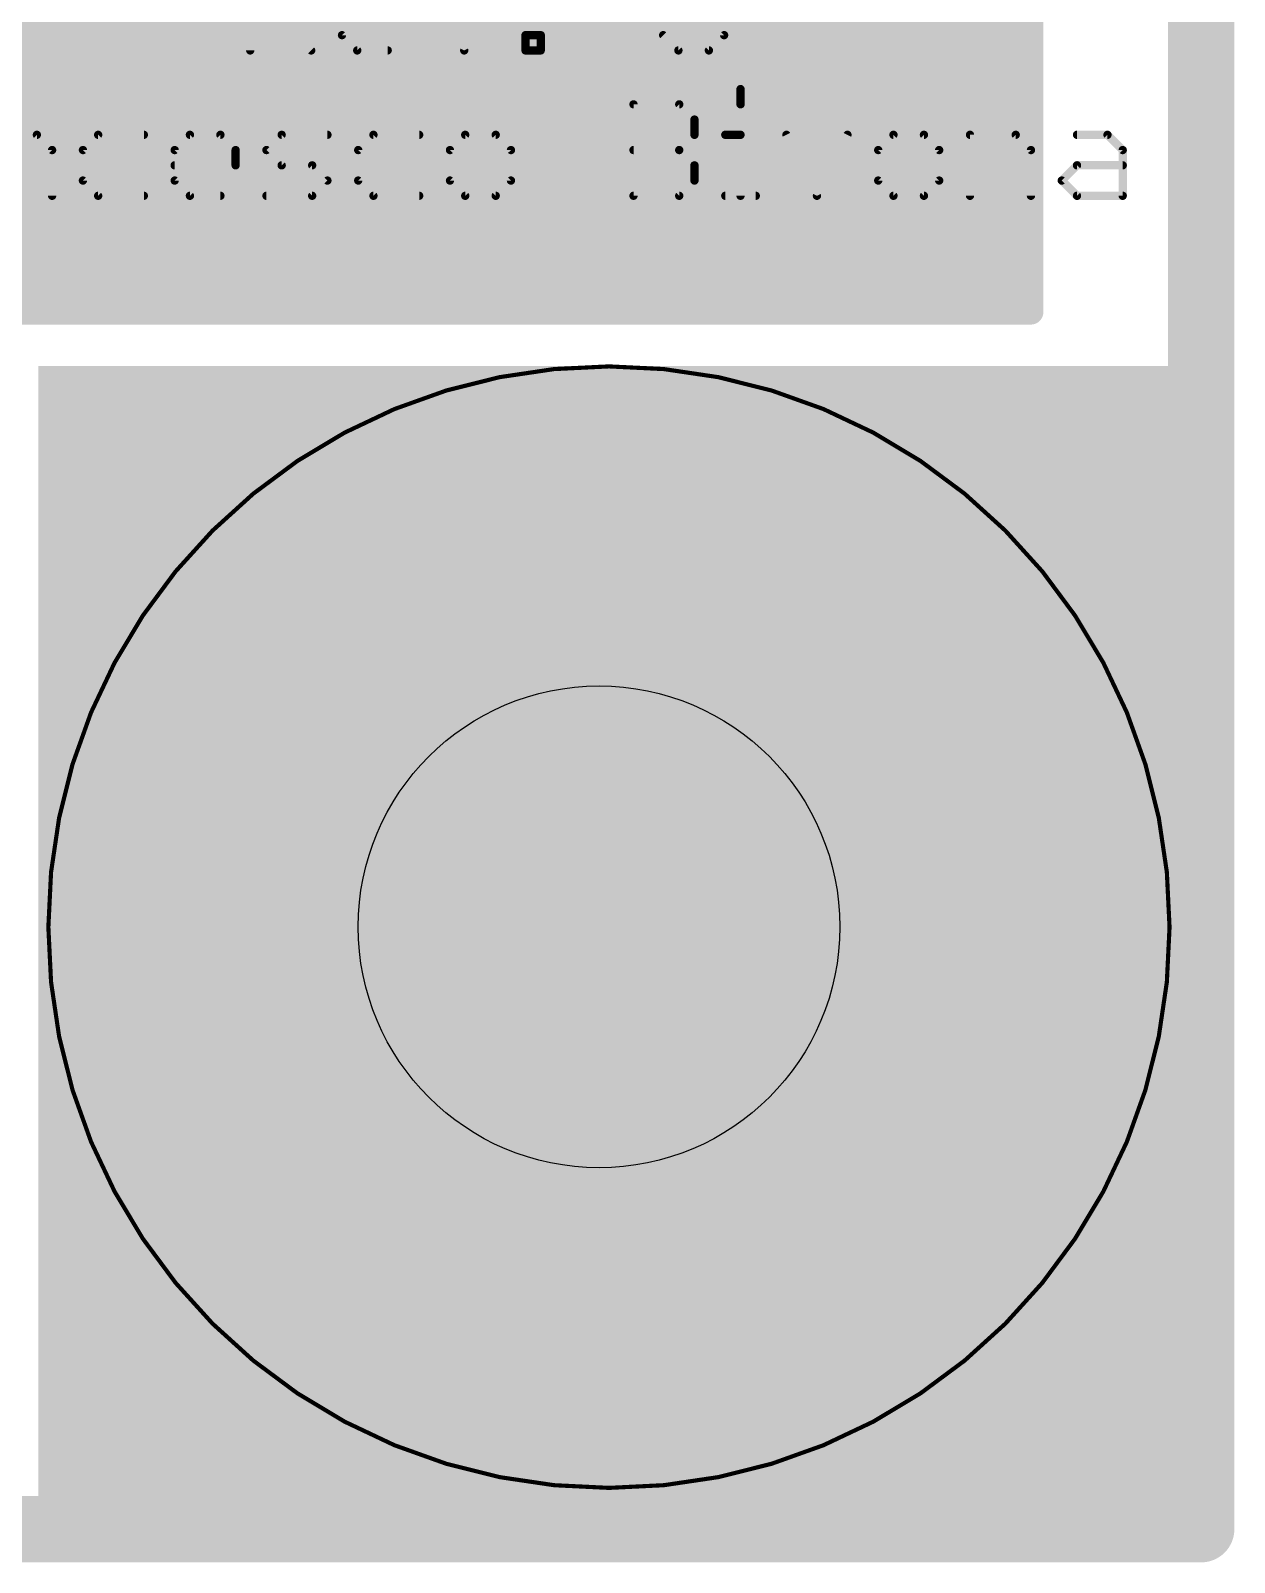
# Model space of a CAD drawing. Extents: x -0.2 to 60.5, y -0.2 to 25.7.
# Drawn here: x 27.13 to 34.49, y -0.2 to 9.16 of the extents above; entities that cross this region are included whole.
import ezdxf

# ---------------------------------------------------------------- set-up
doc = ezdxf.new("R2010")
doc.units = 0
for name, color, linetype in [('1', 22, 'CONTINUOUS'), ('101', 6, 'CONTINUOUS'), ('16', 175, 'CONTINUOUS'), ('20', 7, 'CONTINUOUS'), ('41', 22, 'CONTINUOUS'), ('42', 175, 'CONTINUOUS')]:
    doc.layers.add(name, color=color, linetype=linetype)

# ---------------------------------------------------------------- blocks, each defined once
blk = doc.blocks.new('RECT')
blk.add_solid([(-0.5, -0.5), (0.5, -0.5), (-0.5, 0.5), (0.5, 0.5)])

msp = doc.modelspace()

# ---------------------------------------------------------------- linework, layer by layer
at = {"layer": '1', "const_width": 0.1524}
for points in [[(33.2486, 13.4375), (33.2486, 7.4422)], [(23.5132, 9.144), (33.2486, 9.144)], [(23.5132, 8.9916), (33.2486, 8.9916)], [(23.5132, 8.8392), (33.2486, 8.8392)], [(23.5132, 8.6868), (33.2486, 8.6868)], [(24.6813, 8.5344), (33.2486, 8.5344)], [(24.8997, 8.382), (33.2486, 8.382)], [(25.0202, 8.2296), (33.2486, 8.2296)], [(25.0834, 8.0772), (33.2486, 8.0772)], [(25.1079, 7.9248), (33.2486, 7.9248)], [(25.1079, 7.7724), (33.2486, 7.7724)], [(25.0623, 7.62), (33.2486, 7.62)], [(24.9992, 7.4676), (33.2486, 7.4676)], [(33.2486, 7.4422), (27.0412, 7.4422)]]:
    msp.add_lwpolyline(points, dxfattribs=at)
at = {"layer": '1', "const_width": 0.0762}
for points in [[(33.2486, 9.1059, 1), (33.2486, 9.1821)], [(33.2486, 8.9535, 1), (33.2486, 9.0297)], [(33.2486, 8.8011, 1), (33.2486, 8.8773)], [(33.2486, 8.6487, 1), (33.2486, 8.7249)], [(33.2486, 8.4963, 1), (33.2486, 8.5725)], [(33.2486, 8.3439, 1), (33.2486, 8.4201)], [(33.2486, 8.1915, 1), (33.2486, 8.2677)], [(33.2486, 8.0391, 1), (33.2486, 8.1153)], [(33.2486, 7.8867, 1), (33.2486, 7.9629)], [(33.2486, 7.7343, 1), (33.2486, 7.8105)], [(33.2486, 7.5819, 1), (33.2486, 7.6581)], [(33.2486, 7.4295, 1), (33.2486, 7.5057)], [(33.2486, 7.4041, 1), (33.2486, 7.4803)], [(33.2105, 7.4422, 1), (33.2867, 7.4422)]]:
    msp.add_lwpolyline(points, format="xyb", dxfattribs=at)
at = {"layer": '101', "const_width": 0.0508}
for points in [[(28.4734, 9.0424), (28.4734, 9.6017)], [(31.3721, 9.1356), (31.3721, 9.5085)], [(29.596, 9.4153), (29.7824, 9.0424)], [(29.7824, 9.0424), (29.9689, 9.4153)], [(29.0347, 9.1356), (29.0347, 9.322)], [(28.6598, 9.2288), (28.8463, 9.0424)], [(29.1279, 9.0424), (29.0347, 9.1356)], [(30.1573, 9.0424), (30.1573, 9.1356)], [(30.1573, 9.1356), (30.2505, 9.1356)], [(30.2505, 9.1356), (30.2505, 9.0424)], [(30.9993, 9.1356), (31.0925, 9.0424)], [(31.2789, 9.0424), (31.3721, 9.1356)], [(29.3143, 9.0424), (29.1279, 9.0424)], [(30.2505, 9.0424), (30.1573, 9.0424)], [(31.0925, 9.0424), (31.2789, 9.0424)], [(31.4725, 8.8059), (31.4725, 8.7127)], [(30.8179, 8.1534), (30.8179, 8.7127)], [(30.8179, 8.7127), (31.0976, 8.7127)], [(31.0976, 8.7127), (31.1908, 8.6195)], [(31.1908, 8.6195), (31.1908, 8.5263)], [(26.8888, 8.5263), (27.1684, 8.5263)], [(27.1684, 8.5263), (27.2616, 8.433)], [(27.5433, 8.5263), (27.4501, 8.433)], [(27.8229, 8.5263), (27.5433, 8.5263)], [(28.0114, 8.433), (28.1046, 8.5263)], [(28.1046, 8.5263), (28.291, 8.5263)], [(28.291, 8.5263), (28.3842, 8.433)], [(28.5727, 8.433), (28.6659, 8.5263)], [(28.6659, 8.5263), (28.9456, 8.5263)], [(29.2272, 8.5263), (29.134, 8.433)], [(29.5069, 8.5263), (29.2272, 8.5263)], [(29.7885, 8.5263), (29.6953, 8.433)], [(29.975, 8.5263), (29.7885, 8.5263)], [(30.0682, 8.433), (29.975, 8.5263)], [(31.1908, 8.5263), (31.0976, 8.433)], [(31.3793, 8.5263), (31.4725, 8.5263)], [(31.4725, 8.5263), (31.4725, 8.1534)], [(31.7535, 8.5263), (31.9399, 8.1534)], [(31.9399, 8.1534), (32.1263, 8.5263)], [(32.408, 8.5263), (32.3148, 8.433)], [(32.5944, 8.5263), (32.408, 8.5263)], [(32.6876, 8.433), (32.5944, 8.5263)], [(32.8761, 8.1534), (32.8761, 8.5263)], [(32.8761, 8.5263), (33.1557, 8.5263)], [(33.1557, 8.5263), (33.2489, 8.433)], [(33.5306, 8.5263), (33.717, 8.5263)], [(33.717, 8.5263), (33.8102, 8.433)], [(27.2616, 8.433), (27.2616, 8.1534)], [(27.4501, 8.433), (27.4501, 8.2466)], [(28.0114, 8.2466), (28.0114, 8.433)], [(28.3842, 8.433), (28.3842, 8.3398)], [(28.6659, 8.3398), (28.5727, 8.433)], [(29.134, 8.433), (29.134, 8.2466)], [(29.6953, 8.433), (29.6953, 8.2466)], [(30.0682, 8.2466), (30.0682, 8.433)], [(30.8179, 8.433), (31.0976, 8.433)], [(31.0976, 8.433), (31.1908, 8.3398)], [(32.3148, 8.433), (32.3148, 8.2466)], [(32.6876, 8.2466), (32.6876, 8.433)], [(33.2489, 8.433), (33.2489, 8.1534)], [(33.8102, 8.433), (33.8102, 8.1534)], [(28.3842, 8.3398), (28.0114, 8.3398)], [(28.8523, 8.3398), (28.6659, 8.3398)], [(28.9456, 8.2466), (28.8523, 8.3398)], [(31.1908, 8.3398), (31.1908, 8.2466)], [(33.4374, 8.2466), (33.5306, 8.3398)], [(33.5306, 8.3398), (33.8102, 8.3398)], [(27.4501, 8.2466), (27.5433, 8.1534)], [(28.1046, 8.1534), (28.0114, 8.2466)], [(28.8523, 8.1534), (28.9456, 8.2466)], [(29.134, 8.2466), (29.2272, 8.1534)], [(29.6953, 8.2466), (29.7885, 8.1534)], [(29.975, 8.1534), (30.0682, 8.2466)], [(31.1908, 8.2466), (31.0976, 8.1534)], [(32.3148, 8.2466), (32.408, 8.1534)], [(32.5944, 8.1534), (32.6876, 8.2466)], [(33.5306, 8.1534), (33.4374, 8.2466)], [(27.5433, 8.1534), (27.8229, 8.1534)], [(28.291, 8.1534), (28.1046, 8.1534)], [(28.5727, 8.1534), (28.8523, 8.1534)], [(29.2272, 8.1534), (29.5069, 8.1534)], [(29.7885, 8.1534), (29.975, 8.1534)], [(31.0976, 8.1534), (30.8179, 8.1534)], [(31.3793, 8.1534), (31.5657, 8.1534)], [(32.408, 8.1534), (32.5944, 8.1534)], [(33.8102, 8.1534), (33.5306, 8.1534)]]:
    msp.add_lwpolyline(points, dxfattribs=at)
at = {"layer": '101', "const_width": 0.0254}
for points in [[(29.0437, 9.1446, 1), (29.0257, 9.1266)], [(29.022, 9.1356, 1), (29.0474, 9.1356)], [(30.17, 9.1356, 1), (30.1446, 9.1356)], [(30.1573, 9.1483, 1), (30.1573, 9.1229)], [(30.2632, 9.1356, 1), (30.2378, 9.1356)], [(30.2505, 9.1229, 1), (30.2505, 9.1483)], [(31.0083, 9.1446, 1), (30.9903, 9.1266)], [(31.3594, 9.1356, 1), (31.3848, 9.1356)], [(31.3811, 9.1266, 1), (31.3632, 9.1446)], [(28.4607, 9.0424, 1), (28.4861, 9.0424)], [(28.8373, 9.0334, 1), (28.8552, 9.0514)], [(29.1279, 9.0551, 1), (29.1279, 9.0297)], [(29.1189, 9.0334, 1), (29.1369, 9.0514)], [(29.3143, 9.0297, 1), (29.3143, 9.0551)], [(29.7711, 9.0481, 1), (29.7938, 9.0367)], [(29.7711, 9.0367, 1), (29.7938, 9.0481)], [(30.1573, 9.0551, 1), (30.1573, 9.0297)], [(30.1446, 9.0424, 1), (30.17, 9.0424)], [(30.2378, 9.0424, 1), (30.2632, 9.0424)], [(30.2505, 9.0297, 1), (30.2505, 9.0551)], [(31.0925, 9.0551, 1), (31.0925, 9.0297)], [(31.0835, 9.0334, 1), (31.1015, 9.0514)], [(31.2699, 9.0514, 1), (31.2879, 9.0334)], [(31.2789, 9.0297, 1), (31.2789, 9.0551)], [(31.4852, 8.8059, 1), (31.4598, 8.8059)], [(30.8306, 8.7127, 1), (30.8052, 8.7127)], [(30.8179, 8.7254, 1), (30.8179, 8.7)], [(31.1066, 8.7217, 1), (31.0886, 8.7037)], [(31.0976, 8.7, 1), (31.0976, 8.7254)], [(31.4598, 8.7127, 1), (31.4852, 8.7127)], [(31.2035, 8.6195, 1), (31.1781, 8.6195)], [(31.1818, 8.6105, 1), (31.1998, 8.6284)], [(27.1774, 8.5352, 1), (27.1594, 8.5173)], [(27.1684, 8.5136, 1), (27.1684, 8.539)], [(27.5433, 8.539, 1), (27.5433, 8.5136)], [(27.5523, 8.5173, 1), (27.5343, 8.5352)], [(27.8229, 8.5136, 1), (27.8229, 8.539)], [(28.1046, 8.539, 1), (28.1046, 8.5136)], [(28.1136, 8.5173, 1), (28.0956, 8.5352)], [(28.3, 8.5352, 1), (28.2821, 8.5173)], [(28.291, 8.5136, 1), (28.291, 8.539)], [(28.6659, 8.539, 1), (28.6659, 8.5136)], [(28.6749, 8.5173, 1), (28.6569, 8.5352)], [(28.9456, 8.5136, 1), (28.9456, 8.539)], [(29.2272, 8.539, 1), (29.2272, 8.5136)], [(29.2362, 8.5173, 1), (29.2182, 8.5352)], [(29.5069, 8.5136, 1), (29.5069, 8.539)], [(29.7885, 8.539, 1), (29.7885, 8.5136)], [(29.7975, 8.5173, 1), (29.7796, 8.5352)], [(29.9839, 8.5352, 1), (29.966, 8.5173)], [(29.975, 8.5136, 1), (29.975, 8.539)], [(31.1781, 8.5263, 1), (31.2035, 8.5263)], [(31.1998, 8.5173, 1), (31.1818, 8.5352)], [(31.3793, 8.539, 1), (31.3793, 8.5136)], [(31.4852, 8.5263, 1), (31.4598, 8.5263)], [(31.4725, 8.5136, 1), (31.4725, 8.539)], [(31.7648, 8.5319, 1), (31.7421, 8.5206)], [(32.1377, 8.5206, 1), (32.115, 8.5319)], [(32.408, 8.539, 1), (32.408, 8.5136)], [(32.417, 8.5173, 1), (32.399, 8.5352)], [(32.6034, 8.5352, 1), (32.5854, 8.5173)], [(32.5944, 8.5136, 1), (32.5944, 8.539)], [(32.8888, 8.5263, 1), (32.8634, 8.5263)], [(32.8761, 8.539, 1), (32.8761, 8.5136)], [(33.1647, 8.5352, 1), (33.1467, 8.5173)], [(33.1557, 8.5136, 1), (33.1557, 8.539)], [(33.5306, 8.539, 1), (33.5306, 8.5136)], [(33.726, 8.5352, 1), (33.708, 8.5173)], [(33.717, 8.5136, 1), (33.717, 8.539)], [(27.2743, 8.433, 1), (27.2489, 8.433)], [(27.2526, 8.4241, 1), (27.2706, 8.442)], [(27.4628, 8.433, 1), (27.4374, 8.433)], [(27.4411, 8.442, 1), (27.4591, 8.4241)], [(28.0241, 8.433, 1), (27.9987, 8.433)], [(28.0024, 8.442, 1), (28.0204, 8.4241)], [(28.3969, 8.433, 1), (28.3715, 8.433)], [(28.3753, 8.4241, 1), (28.3932, 8.442)], [(28.5817, 8.442, 1), (28.5637, 8.4241)], [(28.5637, 8.442, 1), (28.5817, 8.4241)], [(29.1467, 8.433, 1), (29.1213, 8.433)], [(29.125, 8.442, 1), (29.143, 8.4241)], [(29.708, 8.433, 1), (29.6826, 8.433)], [(29.6863, 8.442, 1), (29.7043, 8.4241)], [(30.0809, 8.433, 1), (30.0555, 8.433)], [(30.0592, 8.4241, 1), (30.0772, 8.442)], [(30.8179, 8.4457, 1), (30.8179, 8.4203)], [(31.1066, 8.442, 1), (31.0886, 8.4241)], [(31.0886, 8.442, 1), (31.1066, 8.4241)], [(31.0976, 8.4203, 1), (31.0976, 8.4457)], [(32.3275, 8.433, 1), (32.3021, 8.433)], [(32.3058, 8.442, 1), (32.3237, 8.4241)], [(32.7003, 8.433, 1), (32.6749, 8.433)], [(32.6786, 8.4241, 1), (32.6966, 8.442)], [(33.2616, 8.433, 1), (33.2362, 8.433)], [(33.2399, 8.4241, 1), (33.2579, 8.442)], [(33.8229, 8.433, 1), (33.7975, 8.433)], [(33.8013, 8.4241, 1), (33.8192, 8.442)], [(28.0114, 8.3525, 1), (28.0114, 8.3271)], [(28.3715, 8.3398, 1), (28.3969, 8.3398)], [(28.3842, 8.3271, 1), (28.3842, 8.3525)], [(28.6659, 8.3525, 1), (28.6659, 8.3271)], [(28.6569, 8.3308, 1), (28.6749, 8.3488)], [(28.8613, 8.3488, 1), (28.8434, 8.3308)], [(28.8523, 8.3271, 1), (28.8523, 8.3525)], [(31.2035, 8.3398, 1), (31.1781, 8.3398)], [(31.1818, 8.3308, 1), (31.1998, 8.3488)], [(33.5306, 8.3525, 1), (33.5306, 8.3271)], [(33.5396, 8.3308, 1), (33.5216, 8.3488)], [(33.8102, 8.3271, 1), (33.8102, 8.3525)], [(27.4591, 8.2556, 1), (27.4411, 8.2376)], [(27.4374, 8.2466, 1), (27.4628, 8.2466)], [(28.0204, 8.2556, 1), (28.0024, 8.2376)], [(27.9987, 8.2466, 1), (28.0241, 8.2466)], [(28.9545, 8.2376, 1), (28.9366, 8.2556)], [(28.9366, 8.2376, 1), (28.9545, 8.2556)], [(29.143, 8.2556, 1), (29.125, 8.2376)], [(29.1213, 8.2466, 1), (29.1467, 8.2466)], [(29.7043, 8.2556, 1), (29.6863, 8.2376)], [(29.6826, 8.2466, 1), (29.708, 8.2466)], [(30.0555, 8.2466, 1), (30.0809, 8.2466)], [(30.0772, 8.2376, 1), (30.0592, 8.2556)], [(31.1781, 8.2466, 1), (31.2035, 8.2466)], [(31.1998, 8.2376, 1), (31.1818, 8.2556)], [(32.3237, 8.2556, 1), (32.3058, 8.2376)], [(32.3021, 8.2466, 1), (32.3275, 8.2466)], [(32.6749, 8.2466, 1), (32.7003, 8.2466)], [(32.6966, 8.2376, 1), (32.6786, 8.2556)], [(33.4464, 8.2556, 1), (33.4284, 8.2376)], [(33.4284, 8.2556, 1), (33.4464, 8.2376)], [(27.2489, 8.1534, 1), (27.2743, 8.1534)], [(27.5433, 8.1661, 1), (27.5433, 8.1407)], [(27.5343, 8.1444, 1), (27.5523, 8.1624)], [(27.8229, 8.1407, 1), (27.8229, 8.1661)], [(28.1046, 8.1661, 1), (28.1046, 8.1407)], [(28.0956, 8.1444, 1), (28.1136, 8.1624)], [(28.291, 8.1407, 1), (28.291, 8.1661)], [(28.5727, 8.1661, 1), (28.5727, 8.1407)], [(28.8434, 8.1624, 1), (28.8613, 8.1444)], [(28.8523, 8.1407, 1), (28.8523, 8.1661)], [(29.2272, 8.1661, 1), (29.2272, 8.1407)], [(29.2182, 8.1444, 1), (29.2362, 8.1624)], [(29.5069, 8.1407, 1), (29.5069, 8.1661)], [(29.7885, 8.1661, 1), (29.7885, 8.1407)], [(29.7796, 8.1444, 1), (29.7975, 8.1624)], [(29.966, 8.1624, 1), (29.9839, 8.1444)], [(29.975, 8.1407, 1), (29.975, 8.1661)], [(30.8179, 8.1661, 1), (30.8179, 8.1407)], [(30.8052, 8.1534, 1), (30.8306, 8.1534)], [(31.0886, 8.1624, 1), (31.1066, 8.1444)], [(31.0976, 8.1407, 1), (31.0976, 8.1661)], [(31.3793, 8.1661, 1), (31.3793, 8.1407)], [(31.4598, 8.1534, 1), (31.4852, 8.1534)], [(31.5657, 8.1407, 1), (31.5657, 8.1661)], [(31.9285, 8.1591, 1), (31.9512, 8.1477)], [(31.9285, 8.1477, 1), (31.9512, 8.1591)], [(32.408, 8.1661, 1), (32.408, 8.1407)], [(32.399, 8.1444, 1), (32.417, 8.1624)], [(32.5854, 8.1624, 1), (32.6034, 8.1444)], [(32.5944, 8.1407, 1), (32.5944, 8.1661)], [(32.8634, 8.1534, 1), (32.8888, 8.1534)], [(33.2362, 8.1534, 1), (33.2616, 8.1534)], [(33.5306, 8.1661, 1), (33.5306, 8.1407)], [(33.5216, 8.1444, 1), (33.5396, 8.1624)], [(33.7975, 8.1534, 1), (33.8229, 8.1534)], [(33.8102, 8.1407, 1), (33.8102, 8.1661)], [(30.6677, 0.2522, 1), (30.6677, 7.1102, 1), (30.6677, 0.2522)]]:
    msp.add_lwpolyline(points, format="xyb", dxfattribs=at)
at = {"layer": '16', "const_width": 0.1524}
for points in [[(33.2486, 13.4379), (33.2486, 7.4422)], [(17.2757, 9.144), (33.2486, 9.144)], [(17.0573, 8.9916), (33.2486, 8.9916)], [(21.5106, 8.8392), (33.2486, 8.8392)], [(21.8009, 8.6868), (33.2486, 8.6868)], [(24.6813, 8.5344), (33.2486, 8.5344)], [(24.8997, 8.382), (33.2486, 8.382)], [(25.0202, 8.2296), (33.2486, 8.2296)], [(25.0834, 8.0772), (33.2486, 8.0772)], [(25.1079, 7.9248), (33.2486, 7.9248)], [(25.1079, 7.7724), (33.2486, 7.7724)], [(25.0623, 7.62), (33.2486, 7.62)], [(24.9992, 7.4676), (33.2486, 7.4676)], [(33.2486, 7.4422), (27.0412, 7.4422)]]:
    msp.add_lwpolyline(points, dxfattribs=at)
at = {"layer": '16', "const_width": 0.0762}
for points in [[(33.2486, 9.1059, 1), (33.2486, 9.1821)], [(33.2486, 8.9535, 1), (33.2486, 9.0297)], [(33.2486, 8.8011, 1), (33.2486, 8.8773)], [(33.2486, 8.6487, 1), (33.2486, 8.7249)], [(33.2486, 8.4963, 1), (33.2486, 8.5725)], [(33.2486, 8.3439, 1), (33.2486, 8.4201)], [(33.2486, 8.1915, 1), (33.2486, 8.2677)], [(33.2486, 8.0391, 1), (33.2486, 8.1153)], [(33.2486, 7.8867, 1), (33.2486, 7.9629)], [(33.2486, 7.7343, 1), (33.2486, 7.8105)], [(33.2486, 7.5819, 1), (33.2486, 7.6581)], [(33.2486, 7.4295, 1), (33.2486, 7.5057)], [(33.2486, 7.4041, 1), (33.2486, 7.4803)], [(33.2105, 7.4422, 1), (33.2867, 7.4422)]]:
    msp.add_lwpolyline(points, format="xyb", dxfattribs=at)
at = {"layer": '20', "const_width": 0.4064}
for points in [[(34.29, 0), (34.29, 25.4)], [(0, 0), (34.29, 0)]]:
    msp.add_lwpolyline(points, dxfattribs=at)
at = {"layer": '20', "const_width": 0.2032}
for points in [[(34.29, -0.1016, 1), (34.29, 0.1016)], [(34.1884, 0, 1), (34.3916, 0)]]:
    msp.add_lwpolyline(points, format="xyb", dxfattribs=at)
at = {"layer": '20'}
msp.add_circle((30.607, 3.683), 1.4732, dxfattribs=at)

# ---------------------------------------------------------------- block references
at = {"layer": '41', "xscale": 7.112, "yscale": 6.858}
msp.add_blockref('RECT', (30.734, 3.683), dxfattribs=at)
at = {"layer": '42', "xscale": 7.112, "yscale": 7.112}
msp.add_blockref('RECT', (30.734, 3.556), dxfattribs=at)

doc.saveas('drawing.dxf')
